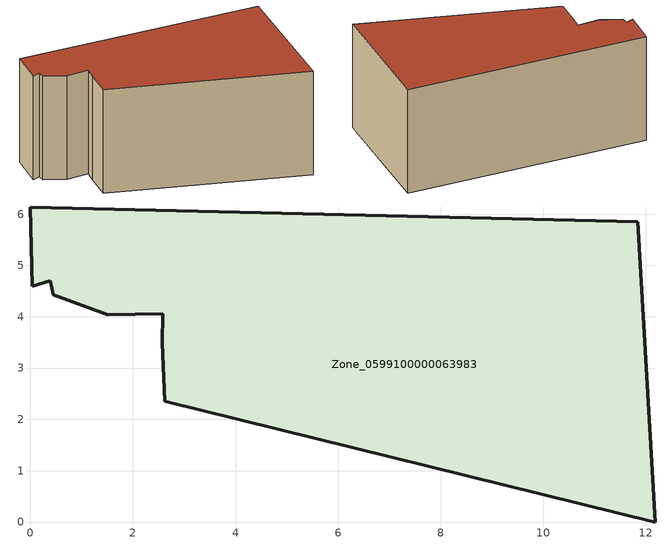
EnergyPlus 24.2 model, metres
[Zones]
Zone_0599100000063983
 floor ground (C_G): 0.45,4.43 0.39,4.7 0.04,4.59 0,6.14 11.84,5.85 12.18,0 2.62,2.35 2.57,3.5 2.58,4.06 1.5,4.04 z0
 wall outside (C_F): 2.62,2.35 12.18,0 11.84,5.85 0,6.14 0.04,4.59 0.39,4.7 0.45,4.43 1.5,4.04 2.58,4.06 2.57,3.5 2.62,2.35 z0:5.84
 roof outside (C_R): 0.39,4.7 0.45,4.43 1.5,4.04 2.58,4.06 2.57,3.5 2.62,2.35 12.18,0 11.84,5.85 0,6.14 0.04,4.59 z5.84
[BUILDING]
Pand.0599100000063983: North Axis=0; Terrain=City; Loads Convergence Tolerance Value=0.04; Temperature Convergence Tolerance Value=0.4; Solar Distribution=FullExterior; Maximum Number of Warmup Days=25; Minimum Number of Warmup Days=1
[Site:Location]
Rotterdam.The.Hague.AP_ZH_NLD Design_Conditions: Latitude=51.96; Longitude=4.45; Time Zone=1; Elevation=-4.5
[SITE:GROUNDTEMPERATURE:BUILDINGSURFACE]
18, 18, 18, 18, 18, 18, 18, 18, 18, 18, 18, 18
[MATERIAL] Thermal Absorptance=0.9; Solar Absorptance=0.7; Visible Absorptance=0.7
Name | Roughness | Thickness | Conductivity | Density | Specific Heat
G.TI.1946 | MediumSmooth | 0.15 | 1 | 540 | 1210
F.TI.1946 | Rough | 0.3 | 0.857143 | 1920 | 840
R.TI.1946 | MediumRough | 0.2 | 0.1 | 1500 | 1000
[CONSTRUCTION]
C_G: G.TI.1946
C_F: F.TI.1946
C_R: R.TI.1946
[ZONE]
Zone_0599100000063983: Type=1; Multiplier=1; Ceiling Height=Autocalculate; Volume=Autocalculate; Floor Area=autocalculate; Part of Total Floor Area=Yes
[ZONEINFILTRATION:DESIGNFLOWRATE]
Infil_Zone_0599100000063983: Zone or ZoneList or Space or SpaceList=Zone_0599100000063983; Schedule=AlwaysOn; Design Flow Rate Calculation Method=Flow/Area; Flow Rate per Floor Area=0.003; Constant Term Coefficient=1; Temperature Term Coefficient=0; Velocity Term Coefficient=0; Velocity Squared Term Coefficient=0
[HVACTEMPLATE:ZONE:IDEALLOADSAIRSYSTEM]
Zone_0599100000063983: Maximum Heating Supply Air Temperature=50; Minimum Cooling Supply Air Temperature=13; Maximum Heating Supply Air Humidity Ratio=0.0156; Minimum Cooling Supply Air Humidity Ratio=0.0077; Heating Limit=NoLimit; Cooling Limit=NoLimit; Dehumidification Control Type=ConstantSensibleHeatRatio; Cooling Sensible Heat Ratio=0.7; Dehumidification Setpoint=60; Humidification Control Type=None; Humidification Setpoint=30; Outdoor Air Method=None; Outdoor Air Flow Rate per Person=0.00944; Outdoor Air Flow Rate per Zone Floor Area=0; Outdoor Air Flow Rate per Zone=0; Demand Controlled Ventilation Type=None; Outdoor Air Economizer Type=NoEconomizer; Heat Recovery Type=None; Sensible Heat Recovery Effectiveness=0.7; Latent Heat Recovery Effectiveness=0.65
[ZONECONTROL:THERMOSTAT]
ThermostatControl_Zone_0599100000063983: Zone or ZoneList=Zone_0599100000063983; Control Type Schedule=DualSetpointControlType; Control 1=Thermostat_Zone_0599100000063983; Temperature Difference Between Cutout And Setpoint=0
[THERMOSTATSETPOINT:DUALSETPOINT]
Thermostat_Zone_0599100000063983: Heating Setpoint Temperature Schedule=HeatingSetpoint_Zone_0599100000063983; Cooling Setpoint Temperature Schedule=CoolingSetpoint_Zone_0599100000063983
[SCHEDULE:COMPACT]
HeatingSetpoint_Zone_0599100000063983: Through: 12/31, For: AllDays, Until: 24:00, 21
CoolingSetpoint_Zone_0599100000063983: Through: 12/31, For: AllDays, Until: 24:00, 24
DualSetpointControlType: Through: 12/31, For: AllDays, Until: 24:00, 4
AlwaysOn: Through: 12/31, For: AllDays, Until: 24:00, 1
